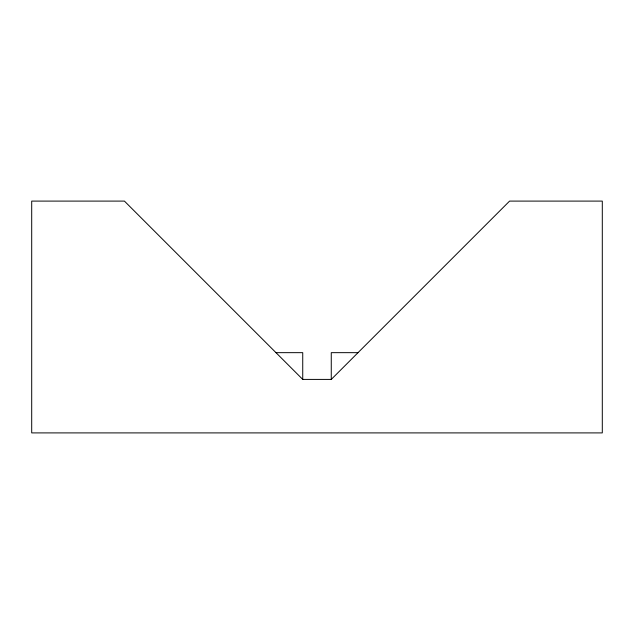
<?xml version="1.0" encoding="UTF-8"?>
<svg xmlns="http://www.w3.org/2000/svg" width="634" height="634" viewBox="0 0 634 634"><rect width="100%" height="100%" fill="white"/><g stroke="black" fill="none" stroke-linecap="round" stroke-linejoin="round"><path stroke-width="0.95" d="M331.265 379.409L509.577 201.097L602.3 201.097L602.3 432.903L31.7 432.903L31.7 201.097L124.422 201.097L302.735 379.409L331.265 379.409L331.265 352.662L358.012 352.662M275.988 352.662L302.735 352.662L302.735 379.409"/></g></svg>
